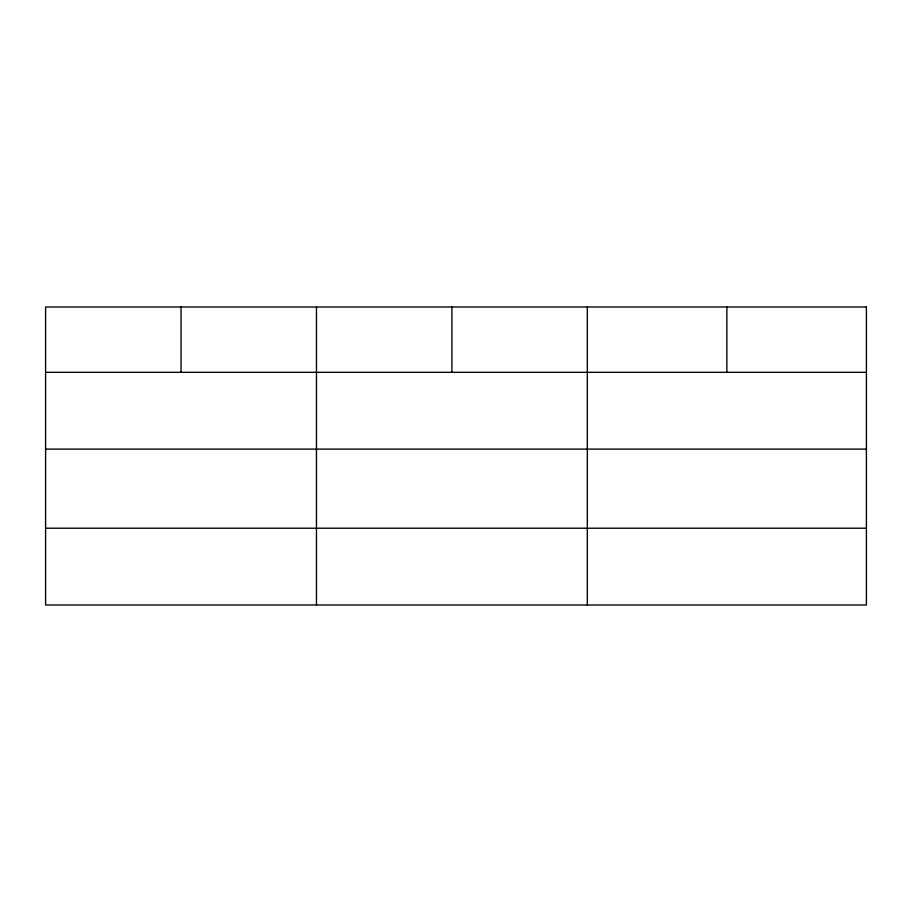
<?xml version="1.0" encoding="UTF-8"?>
<svg xmlns="http://www.w3.org/2000/svg" width="912" height="912" viewBox="0 0 912 912"><rect width="100%" height="100%" fill="white"/><g stroke="black" fill="none" stroke-linecap="round" stroke-linejoin="round"><path stroke-width="1.37" d="M45.6 372.324L866.4 372.324M45.6 449.114L866.4 449.114M45.6 528.219L866.4 528.219M726.864 307.002L726.864 372.324M587.328 307.002L587.328 604.998M451.896 307.002L451.896 372.324M316.464 307.002L316.464 604.998M181.032 307.002L181.032 372.324M866.4 307.002L45.6 307.002L45.6 604.998L866.4 604.998L866.4 307.002"/></g></svg>
